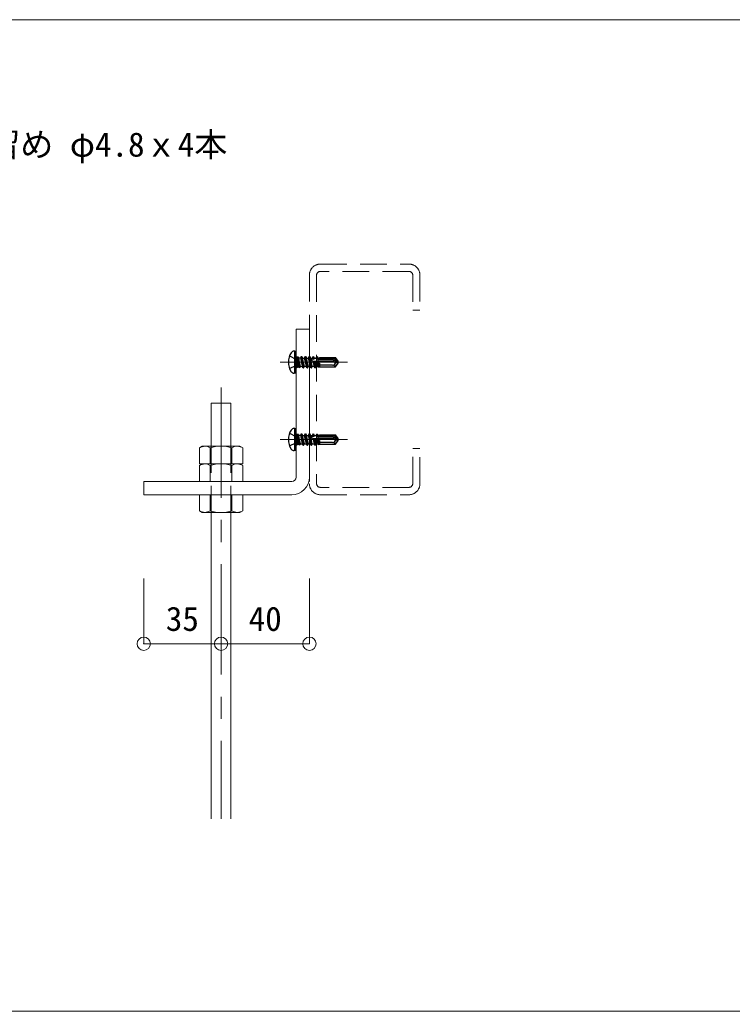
# Model space of a CAD drawing. Units: millimetres on the paper, enlarged 40 times, with parts at other scales. Extents: x -7800 to 7800, y -5387 to 5300.
# Drawn here: x 1990 to 3280, y -1960 to -165 of the extents above; entities that cross this region are included whole.
import ezdxf
from ezdxf.enums import TextEntityAlignment as Align

# ---------------------------------------------------------------- set-up
doc = ezdxf.new("R2010")
doc.units = ezdxf.units.MM
doc.header["$LTSCALE"] = 40
doc.header["$PDMODE"] = 32
doc.header["$PDSIZE"] = 24
doc.linetypes.add('CHAIN1', pattern=[8, 5, -1, 1, -1])
doc.linetypes.add('DASHED1', pattern=[1.8, 1.2, -0.6])
for name, color, linetype, lineweight in [('4-0_中心線', 4, 'CHAIN1', 9), ('4-1_吊り材', 7, 'Continuous', 18), ('4-5_寸法', 4, 'Continuous', 9), ('4-6_文字・文字', 7, 'Continuous', 18), ('4-9_躯体他', 4, 'DASHED1', 9), ('4-B_補強金具・金具・その他', 3, 'Continuous', 18), ('4-C_ビス・アンカーボルト・強調図形', 2, 'DASHED1', 25), ('F-3_野縁受け', 7, 'Continuous', 18)]:
    doc.layers.add(name, color=color, linetype=linetype, lineweight=lineweight)
doc.styles.add('ＭＳ ゴシック', font='')
doc.styles.get('ＭＳ ゴシック').set_extended_font_data('MS Gothic')

msp = doc.modelspace()

# ---------------------------------------------------------------- linework, layer by layer
at = {"layer": '4-0_中心線'}
for p, q in [((2461.64, -785.08), (2583.27, -785.08)), ((2354.38, -830.64), (2354.38, -1611.39)), ((2461.64, -925.08), (2583.27, -925.08))]:
    msp.add_line(p, q, dxfattribs=at)
at = {"layer": '4-1_吊り材'}
for p, q in [((2336.38, -859.32), (2372.38, -859.32)), ((2336.38, -859.32), (2336.38, -937.08)), ((2372.38, -859.32), (2372.38, -937.08)), ((2320.43, -937.08), (2315.18, -940.11)), ((2315.18, -969.08), (2315.18, -940.11)), ((2334.78, -969.08), (2334.78, -940.11)), ((2373.98, -969.08), (2373.98, -940.11)), ((2393.58, -969.08), (2393.58, -940.11)), ((2315.18, -969.08), (2393.58, -969.08)), ((2320.43, -969.08), (2315.18, -972.11)), ((2315.18, -1001.08), (2315.18, -972.11)), ((2334.78, -1001.08), (2334.78, -972.11)), ((2373.98, -1001.08), (2373.98, -972.11)), ((2393.58, -1001.08), (2393.58, -972.11)), ((2315.18, -1001.08), (2393.58, -1001.08)), ((2393.58, -1025.08), (2315.18, -1025.08)), ((2315.18, -1025.08), (2315.18, -1054.05)), ((2334.78, -1025.08), (2334.78, -1054.05)), ((2373.98, -1025.08), (2373.98, -1054.05)), ((2393.58, -1025.08), (2393.58, -1054.05)), ((2336.38, -1057.08), (2336.38, -1611.39)), ((2372.38, -1057.08), (2372.38, -1611.39)), ((2388.33, -1057.08), (2393.58, -1054.05))]:
    msp.add_line(p, q, dxfattribs=at)
at = {"layer": '4-1_吊り材', "linetype": 'DASHED1'}
for p, q in [((2336.38, -937.08), (2336.38, -1057.08)), ((2372.38, -937.08), (2372.38, -1057.08))]:
    msp.add_line(p, q, dxfattribs=at)
at = {"layer": '4-1_吊り材'}
for points in [[(2320.43, -937.08), (2388.33, -937.08), (2393.58, -940.11)], [(2320.43, -969.08), (2388.33, -969.08), (2393.58, -972.11)], [(2388.33, -1057.08), (2320.43, -1057.08), (2315.18, -1054.05)]]:
    msp.add_lwpolyline(points, dxfattribs=at)
for centre, radius, start, end in [((2327.99, -964.16), 27.25, 96.34293, 118.04131), ((2324.31, -956.58), 19.52, 57.57117, 88.04457), ((2354.38, -1001.94), 64.86, 72.41203, 107.58795), ((2384.45, -956.58), 19.52, 91.9554, 122.4288), ((2380.77, -964.16), 27.25, 61.95866, 83.65704), ((2327.99, -996.16), 27.25, 96.34293, 118.04131), ((2324.31, -988.58), 19.52, 57.57117, 88.04457), ((2354.38, -1033.94), 64.86, 72.41203, 107.58795), ((2384.45, -988.58), 19.52, 91.9554, 122.4288), ((2380.77, -996.16), 27.25, 61.95866, 83.65704), ((2327.99, -1030), 27.25, 241.95866, 263.65704), ((2324.31, -1037.57), 19.52, 271.9554, 302.4288), ((2354.38, -992.21), 64.86, 252.41203, 287.58795), ((2384.45, -1037.57), 19.52, 237.57117, 268.04457), ((2380.77, -1030), 27.25, 276.34293, 298.04131)]:
    msp.add_arc(centre, radius, start, end, dxfattribs=at)
at = {"layer": '4-5_寸法'}
for p, q in [((2214.38, -1294.69), (2214.38, -1176.36)), ((2354.38, -1294.69), (2354.38, -1176.36)), ((2214.38, -1294.69), (2354.38, -1294.69))]:
    msp.add_line(p, q, dxfattribs=at)
msp.add_lwpolyline([(2354.38, -1294.69), (2514.38, -1294.69), (2514.38, -1176.36)], dxfattribs=at)
at = {"layer": '4-5_寸法', "color": 7}
for p in [(2214.38, -1294.69), (2354.38, -1294.69), (2514.38, -1294.69)]:
    msp.add_point(p, dxfattribs=at)
at = {"layer": '4-9_躯体他'}
for p, q in [((2534.38, -607.47), (2694.38, -607.47)), ((2514.38, -627.47), (2514.38, -1001.08)), ((2694.38, -620.83), (2534.38, -620.83)), ((2714.38, -627.47), (2714.38, -690.99)), ((2527.18, -628.03), (2527.18, -1004.52)), ((2701.58, -628.03), (2701.58, -690.99)), ((2701.58, -690.99), (2714.38, -690.99)), ((2701.58, -1004.52), (2701.58, -941.56)), ((2701.58, -941.56), (2714.38, -941.56)), ((2714.38, -1005.08), (2714.38, -941.56)), ((2694.38, -1011.72), (2534.38, -1011.72)), ((2534.38, -1025.08), (2694.38, -1025.08))]:
    msp.add_line(p, q, dxfattribs=at)
for centre, radius, start, end in [((2534.38, -627.47), 20, 90, 180), ((2694.38, -627.47), 20, 0, 90), ((2534.38, -628.03), 7.2, 90, 180), ((2694.38, -628.03), 7.2, 0, 90), ((2534.38, -1004.52), 7.2, 180, 270), ((2694.38, -1004.52), 7.2, 270, 0), ((2534.38, -1005.08), 20, 180, 270), ((2694.38, -1005.08), 20, 270, 0)]:
    msp.add_arc(centre, radius, start, end, dxfattribs=at)
at = {"layer": '4-B_補強金具・金具・その他'}
for p, q in [((2490.38, -725.08), (2514.38, -725.08)), ((2490.38, -993.08), (2490.38, -725.08)), ((2514.38, -993.08), (2514.38, -725.08)), ((2482.38, -1001.08), (2214.38, -1001.08)), ((2214.38, -1001.08), (2214.38, -1025.08)), ((2482.38, -1025.08), (2214.38, -1025.08))]:
    msp.add_line(p, q, dxfattribs=at)
for radius in [8, 32]:
    msp.add_arc((2482.38, -993.08), radius, 270, 0, dxfattribs=at)
at = {"layer": '4-C_ビス・アンカーボルト・強調図形', "linetype": 'Continuous'}
for p, q in [((2487.88, -765.08), (2486.38, -765.08)), ((2487.88, -805.08), (2487.88, -765.08)), ((2490.38, -802.58), (2490.38, -767.58)), ((2514.38, -774.65), (2516.07, -777.58)), ((2514.38, -774.81), (2517.87, -795.58)), ((2514.38, -777.79), (2517.37, -795.58)), ((2514.38, -787.24), (2515.63, -792.58)), ((2516.07, -777.58), (2519.16, -777.58)), ((2519.6, -792.58), (2516.07, -777.58)), ((2519.43, -778.74), (2518.2, -778.81)), ((2532.88, -786.68), (2518.91, -782.91)), ((2520.89, -774.58), (2519.16, -777.58)), ((2519.16, -777.58), (2519.43, -778.74)), ((2519.43, -778.74), (2521.74, -779.61)), ((2520.51, -783.34), (2522.63, -784.95)), ((2520.51, -783.34), (2522.68, -792.58)), ((2520.89, -774.58), (2521.39, -774.58)), ((2520.89, -774.58), (2521.74, -779.61)), ((2521.39, -774.58), (2523.12, -777.58)), ((2521.39, -774.58), (2522.23, -779.59)), ((2522.23, -779.59), (2521.74, -779.61)), ((2522.23, -779.59), (2523.34, -778.52)), ((2523.16, -785.09), (2522.63, -784.95)), ((2522.63, -784.95), (2524.42, -795.58)), ((2523.12, -777.58), (2526.21, -777.58)), ((2523.34, -778.52), (2523.12, -777.58)), ((2523.15, -785.08), (2524.75, -784.49)), ((2523.15, -785.08), (2524.92, -795.58)), ((2558.36, -784.08), (2523.23, -784.08)), ((2526.39, -778.36), (2523.34, -778.52)), ((2526.65, -792.58), (2524.75, -784.49)), ((2527.64, -775.09), (2526.21, -777.58)), ((2526.21, -777.58), (2526.39, -778.36)), ((2526.39, -778.36), (2528.3, -779.25)), ((2527.64, -775.09), (2528.95, -775.46)), ((2527.64, -775.09), (2528.3, -779.25)), ((2528.04, -785.38), (2529.5, -786.81)), ((2528.04, -785.38), (2529.73, -792.58)), ((2529.82, -779.17), (2528.3, -779.25)), ((2528.95, -775.46), (2530.17, -777.58)), ((2528.95, -775.46), (2529.82, -779.17)), ((2531.74, -787.41), (2529.5, -786.81)), ((2529.5, -786.81), (2530.67, -794.21)), ((2529.82, -779.17), (2530.3, -778.14)), ((2530.3, -778.14), (2530.17, -777.58)), ((2530.17, -777.58), (2532.88, -777.58)), ((2532.88, -778), (2530.3, -778.14)), ((2530.38, -786.01), (2530.38, -778.14)), ((2557.15, -780.58), (2530.38, -780.58)), ((2531.74, -787.41), (2532.27, -786.52)), ((2531.74, -787.41), (2532.88, -792.27)), ((2532.88, -789.1), (2532.27, -786.52)), ((2532.88, -776.58), (2561.59, -776.58)), ((2532.88, -776.58), (2532.88, -778)), ((2532.88, -786.68), (2532.88, -793.58)), ((2557.15, -780.58), (2564.18, -784.64)), ((2559.66, -784.83), (2558.36, -784.08)), ((2560.18, -788.62), (2560.42, -788.27)), ((2560.29, -779.08), (2561.59, -776.58)), ((2566.28, -783.27), (2561.59, -776.58)), ((2561.59, -793.58), (2566.28, -786.88)), ((2564.47, -785.57), (2566.68, -785.08)), ((2566.68, -785.08), (2566.28, -783.27)), ((2566.28, -786.88), (2566.68, -785.08)), ((2487.88, -805.08), (2486.38, -805.08)), ((2514.38, -792.58), (2515.63, -792.58)), ((2517.37, -795.58), (2515.63, -792.58)), ((2517.37, -795.58), (2517.87, -795.58)), ((2517.87, -795.58), (2519.6, -792.58)), ((2519.6, -792.58), (2522.68, -792.58)), ((2524.42, -795.58), (2522.68, -792.58)), ((2524.42, -795.58), (2524.92, -795.58)), ((2524.92, -795.58), (2526.65, -792.58)), ((2526.65, -792.58), (2529.73, -792.58)), ((2530.67, -794.21), (2529.73, -792.58)), ((2530.67, -794.21), (2532.88, -793.58)), ((2556.41, -790.58), (2532.88, -790.58)), ((2532.88, -793.58), (2561.59, -793.58)), ((2560.44, -792.34), (2561.59, -793.58)), ((2487.88, -905.08), (2486.38, -905.08)), ((2487.88, -945.08), (2487.88, -905.08)), ((2490.38, -942.58), (2490.38, -907.58)), ((2514.38, -914.65), (2516.07, -917.58)), ((2514.38, -914.81), (2517.87, -935.58)), ((2520.89, -914.58), (2519.16, -917.58)), ((2520.89, -914.58), (2521.39, -914.58)), ((2520.89, -914.58), (2521.74, -919.61)), ((2521.39, -914.58), (2523.12, -917.58)), ((2521.39, -914.58), (2522.23, -919.59)), ((2527.64, -915.09), (2526.21, -917.58)), ((2527.64, -915.09), (2528.95, -915.46)), ((2527.64, -915.09), (2528.3, -919.25)), ((2514.38, -917.79), (2517.37, -935.58)), ((2514.38, -927.24), (2515.63, -932.58)), ((2514.38, -932.58), (2515.63, -932.58)), ((2517.37, -935.58), (2515.63, -932.58)), ((2516.07, -917.58), (2519.16, -917.58)), ((2519.6, -932.58), (2516.07, -917.58)), ((2517.87, -935.58), (2519.6, -932.58)), ((2519.43, -918.74), (2518.2, -918.81)), ((2532.88, -926.68), (2518.91, -922.91)), ((2519.16, -917.58), (2519.43, -918.74)), ((2519.43, -918.74), (2521.74, -919.61)), ((2519.6, -932.58), (2522.68, -932.58)), ((2520.51, -923.34), (2522.63, -924.95)), ((2520.51, -923.34), (2522.68, -932.58)), ((2522.23, -919.59), (2521.74, -919.61)), ((2522.23, -919.59), (2523.34, -918.52)), ((2523.16, -925.09), (2522.63, -924.95)), ((2522.63, -924.95), (2524.42, -935.58)), ((2524.42, -935.58), (2522.68, -932.58)), ((2523.12, -917.58), (2526.21, -917.58)), ((2523.34, -918.52), (2523.12, -917.58)), ((2523.15, -925.08), (2524.75, -924.49)), ((2523.15, -925.08), (2524.92, -935.58)), ((2558.36, -924.08), (2523.23, -924.08)), ((2526.39, -918.36), (2523.34, -918.52)), ((2526.65, -932.58), (2524.75, -924.49)), ((2524.92, -935.58), (2526.65, -932.58)), ((2526.21, -917.58), (2526.39, -918.36)), ((2526.39, -918.36), (2528.3, -919.25)), ((2526.65, -932.58), (2529.73, -932.58)), ((2528.04, -925.38), (2529.5, -926.81)), ((2528.04, -925.38), (2529.73, -932.58)), ((2529.82, -919.17), (2528.3, -919.25)), ((2528.95, -915.46), (2530.17, -917.58)), ((2528.95, -915.46), (2529.82, -919.17)), ((2531.74, -927.41), (2529.5, -926.81)), ((2529.5, -926.81), (2530.67, -934.21)), ((2530.67, -934.21), (2529.73, -932.58)), ((2529.82, -919.17), (2530.3, -918.14)), ((2530.3, -918.14), (2530.17, -917.58)), ((2530.17, -917.58), (2532.88, -917.58)), ((2532.88, -918), (2530.3, -918.14)), ((2530.38, -926.01), (2530.38, -918.14)), ((2557.15, -920.58), (2530.38, -920.58)), ((2531.74, -927.41), (2532.27, -926.52)), ((2531.74, -927.41), (2532.88, -932.27)), ((2532.88, -929.1), (2532.27, -926.52)), ((2532.88, -916.58), (2561.59, -916.58)), ((2532.88, -916.58), (2532.88, -918)), ((2532.88, -926.68), (2532.88, -933.58)), ((2556.41, -930.58), (2532.88, -930.58)), ((2557.15, -920.58), (2564.18, -924.64)), ((2559.66, -924.83), (2558.36, -924.08)), ((2560.18, -928.62), (2560.42, -928.27)), ((2560.29, -919.08), (2561.59, -916.58)), ((2560.44, -932.34), (2561.59, -933.58)), ((2566.28, -923.27), (2561.59, -916.58)), ((2561.59, -933.58), (2566.28, -926.88)), ((2564.47, -925.57), (2566.68, -925.08)), ((2566.68, -925.08), (2566.28, -923.27)), ((2566.28, -926.88), (2566.68, -925.08)), ((2487.88, -945.08), (2486.38, -945.08)), ((2517.37, -935.58), (2517.87, -935.58)), ((2524.42, -935.58), (2524.92, -935.58)), ((2530.67, -934.21), (2532.88, -933.58)), ((2532.88, -933.58), (2561.59, -933.58))]:
    msp.add_line(p, q, dxfattribs=at)
at = {"layer": '4-C_ビス・アンカーボルト・強調図形'}
for p, q in [((2478.48, -773.58), (2490.06, -779.35)), ((2493.11, -785.08), (2490.06, -779.35)), ((2493.11, -785.08), (2490.06, -790.8)), ((2490.38, -774.58), (2491.97, -776.16)), ((2494.38, -776.23), (2491.97, -776.16)), ((2491.97, -776.16), (2491.97, -793.99)), ((2494.38, -793.93), (2494.38, -776.23)), ((2494.38, -777.51), (2497.28, -794.61)), ((2494.65, -777.1), (2498.14, -777.35)), ((2498.32, -792.8), (2494.65, -777.1)), ((2499.48, -775.04), (2498.14, -777.35)), ((2498.14, -777.35), (2501.53, -792.58)), ((2499.48, -775.04), (2500.38, -774.82)), ((2499.48, -775.04), (2503.27, -795.58)), ((2500.38, -774.82), (2501.97, -777.58)), ((2500.38, -774.82), (2503.77, -795.58)), ((2501.97, -777.58), (2505.06, -777.58)), ((2505.5, -792.58), (2501.97, -777.58)), ((2506.79, -774.58), (2505.06, -777.58)), ((2505.06, -777.58), (2508.58, -792.58)), ((2506.79, -774.58), (2507.29, -774.58)), ((2506.79, -774.58), (2510.32, -795.58)), ((2507.29, -774.58), (2509.02, -777.58)), ((2507.29, -774.58), (2510.82, -795.58)), ((2509.02, -777.58), (2512.11, -777.58)), ((2512.55, -792.58), (2509.02, -777.58)), ((2513.84, -774.58), (2512.11, -777.58)), ((2512.11, -777.58), (2514.38, -787.24)), ((2513.84, -774.58), (2514.34, -774.58)), ((2513.84, -774.58), (2514.38, -777.79)), ((2514.34, -774.58), (2514.38, -774.65)), ((2514.34, -774.58), (2514.38, -774.81)), ((2478.48, -796.58), (2490.06, -790.8)), ((2490.38, -795.58), (2491.97, -793.99)), ((2494.38, -793.93), (2491.97, -793.99)), ((2494.38, -789.85), (2495.4, -794.17)), ((2494.38, -791.52), (2494.75, -793.05)), ((2494.38, -793.07), (2494.75, -793.05)), ((2495.4, -794.17), (2494.75, -793.05)), ((2495.4, -794.17), (2497.28, -794.61)), ((2497.28, -794.61), (2498.32, -792.8)), ((2498.32, -792.8), (2501.43, -792.58)), ((2501.43, -792.58), (2501.53, -792.58)), ((2503.27, -795.58), (2501.53, -792.58)), ((2503.27, -795.58), (2503.77, -795.58)), ((2503.77, -795.58), (2505.5, -792.58)), ((2505.5, -792.58), (2508.58, -792.58)), ((2510.32, -795.58), (2508.58, -792.58)), ((2510.32, -795.58), (2510.82, -795.58)), ((2510.82, -795.58), (2512.55, -792.58)), ((2512.55, -792.58), (2514.38, -792.58)), ((2478.48, -913.58), (2490.06, -919.35)), ((2490.38, -914.58), (2491.97, -916.16)), ((2499.48, -915.04), (2498.14, -917.35)), ((2499.48, -915.04), (2500.38, -914.82)), ((2499.48, -915.04), (2503.27, -935.58)), ((2500.38, -914.82), (2501.97, -917.58)), ((2500.38, -914.82), (2503.77, -935.58)), ((2506.79, -914.58), (2505.06, -917.58)), ((2506.79, -914.58), (2507.29, -914.58)), ((2506.79, -914.58), (2510.32, -935.58)), ((2507.29, -914.58), (2509.02, -917.58)), ((2507.29, -914.58), (2510.82, -935.58)), ((2513.84, -914.58), (2512.11, -917.58)), ((2513.84, -914.58), (2514.34, -914.58)), ((2513.84, -914.58), (2514.38, -917.79)), ((2514.34, -914.58), (2514.38, -914.65)), ((2514.34, -914.58), (2514.38, -914.81)), ((2478.48, -936.58), (2490.06, -930.8)), ((2493.11, -925.08), (2490.06, -919.35)), ((2493.11, -925.08), (2490.06, -930.8)), ((2494.38, -916.23), (2491.97, -916.16)), ((2491.97, -916.16), (2491.97, -933.99)), ((2494.38, -933.93), (2494.38, -916.23)), ((2494.38, -917.51), (2497.28, -934.61)), ((2494.38, -929.85), (2495.4, -934.17)), ((2494.38, -931.52), (2494.75, -933.05)), ((2494.65, -917.1), (2498.14, -917.35)), ((2498.32, -932.8), (2494.65, -917.1)), ((2497.28, -934.61), (2498.32, -932.8)), ((2498.14, -917.35), (2501.53, -932.58)), ((2498.32, -932.8), (2501.43, -932.58)), ((2501.43, -932.58), (2501.53, -932.58)), ((2503.27, -935.58), (2501.53, -932.58)), ((2501.97, -917.58), (2505.06, -917.58)), ((2505.5, -932.58), (2501.97, -917.58)), ((2503.77, -935.58), (2505.5, -932.58)), ((2505.06, -917.58), (2508.58, -932.58)), ((2505.5, -932.58), (2508.58, -932.58)), ((2510.32, -935.58), (2508.58, -932.58)), ((2509.02, -917.58), (2512.11, -917.58)), ((2512.55, -932.58), (2509.02, -917.58)), ((2510.82, -935.58), (2512.55, -932.58)), ((2512.11, -917.58), (2514.38, -927.24)), ((2512.55, -932.58), (2514.38, -932.58)), ((2490.38, -935.58), (2491.97, -933.99)), ((2494.38, -933.93), (2491.97, -933.99)), ((2494.38, -933.07), (2494.75, -933.05)), ((2495.4, -934.17), (2494.75, -933.05)), ((2495.4, -934.17), (2497.28, -934.61)), ((2503.27, -935.58), (2503.77, -935.58)), ((2510.32, -935.58), (2510.82, -935.58))]:
    msp.add_line(p, q, dxfattribs=at)
at = {"layer": '4-C_ビス・アンカーボルト・強調図形', "linetype": 'Continuous'}
for points in [[(2564.18, -784.64), (2560.29, -779.08), (2530.38, -779.08)], [(2566.28, -783.27), (2564.18, -784.64), (2566.68, -785.08)], [(2564.18, -924.64), (2560.29, -919.08), (2530.38, -919.08)], [(2566.28, -923.27), (2564.18, -924.64), (2566.68, -925.08)]]:
    msp.add_lwpolyline(points, dxfattribs=at)
for centre, radius, start, end in [((2508.88, -785.08), 32.5, 148.10921, 211.89078), ((2486.38, -771.08), 6, 90, 148.10921), ((2487.88, -767.58), 2.5, 0, 90), ((2521.63, -780.33), 3.75, 156.07925, 223.5446), ((2556.41, -785.97), 4.61, 270, 324.99998), ((2562.61, -790.32), 2.97, 145, 222.84566), ((2563.02, -779.01), 6.72, 239.99998, 282.5), ((2558.46, -786.9), 2.4, 324.99998, 59.99998), ((2565.93, -792.13), 6.72, 102.5, 145), ((2486.38, -799.08), 6, 211.89078, 270), ((2487.88, -802.58), 2.5, 270, 0), ((2556.41, -796.07), 5.49, 42.84566, 90), ((2508.88, -925.08), 32.5, 148.10921, 211.89078), ((2486.38, -911.08), 6, 90, 148.10921), ((2487.88, -907.58), 2.5, 0, 90), ((2521.63, -920.33), 3.75, 156.07925, 223.5446), ((2556.41, -925.97), 4.61, 270, 324.99998), ((2556.41, -936.07), 5.49, 42.84566, 90), ((2562.61, -930.32), 2.97, 145, 222.84566), ((2563.02, -919.01), 6.72, 239.99998, 282.5), ((2558.46, -926.9), 2.4, 324.99998, 59.99998), ((2565.93, -932.13), 6.72, 102.5, 145), ((2486.38, -939.08), 6, 211.89078, 270), ((2487.88, -942.58), 2.5, 270, 0)]:
    msp.add_arc(centre, radius, start, end, dxfattribs=at)
at = {"layer": 'F-3_野縁受け', "color": 3}
for p, q in [((78.17, -165.43), (7638.17, -165.43)), ((78.17, -1959.73), (7638.17, -1959.73))]:
    msp.add_line(p, q, dxfattribs=at)

# ---------------------------------------------------------------- texts
at = {"layer": '4-5_寸法', "style": 'ＭＳ ゴシック'}
for s, p in [('35', (2254.38, -1284.69)), ('40', (2404.38, -1284.69))]:
    msp.add_text(s, height=43.99, dxfattribs=at).set_placement(p, align=Align.BOTTOM_LEFT)
at = {"layer": '4-6_文字・文字', "style": 'ＭＳ ゴシック'}
msp.add_text('ビス留め φ4.8ｘ4本', height=43.99, dxfattribs=at).set_placement((1810.76, -426.27), align=Align.BOTTOM_LEFT)

doc.saveas('drawing.dxf')
